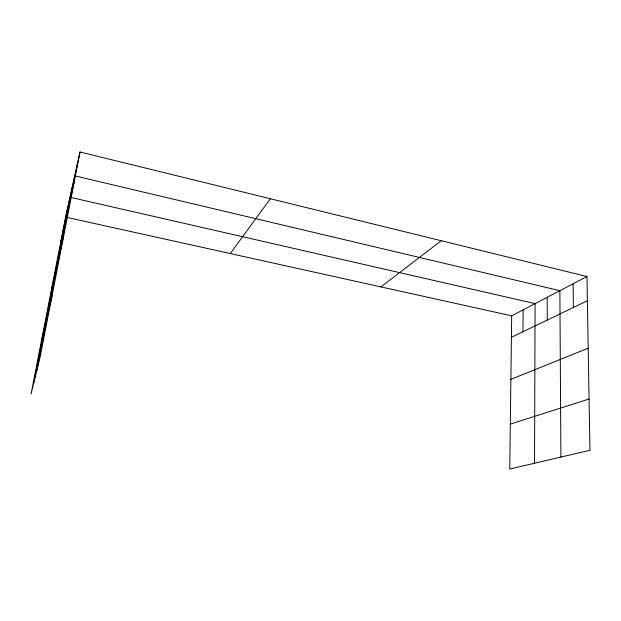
<?xml version="1.0" encoding="UTF-8"?>
<svg xmlns="http://www.w3.org/2000/svg" width="621" height="621" viewBox="0 0 621 621"><rect width="100%" height="100%" fill="white"/><g stroke="black" fill="none" stroke-linecap="round" stroke-linejoin="round"><path stroke-width="0.93" d="M534.526 463.235L535.092 303.615L70.002 197.245L33.813 382.761M522.96 331.769L523.138 309.856M586.977 276.524L511.688 315.833L509.748 469.018L589.95 450.295L586.977 276.524L80.024 151.982L65.601 217.109L31.05 394.056L40.186 356.702L80.024 151.982M62.845 232.565L67.743 207.437M67.184 213.088L72.308 186.828M36.81 370.496L74.737 175.836L559.87 290.682L560.91 457.079M71.951 191.734L77.307 164.239M60.804 241.701L74.543 180.121M51.372 289.984L63.738 235.67M41.265 341.744L52.071 295.643M230.275 253.554L270.376 198.743M380.952 286.902L441.236 240.723M511.417 337.327L587.388 300.735M510.889 379.346L588.203 348.21M510.315 424.096L589.073 399.024M65.601 217.109L511.688 315.833M573.113 283.766L573.385 307.48M547.21 297.288L547.241 320.079"/></g></svg>
